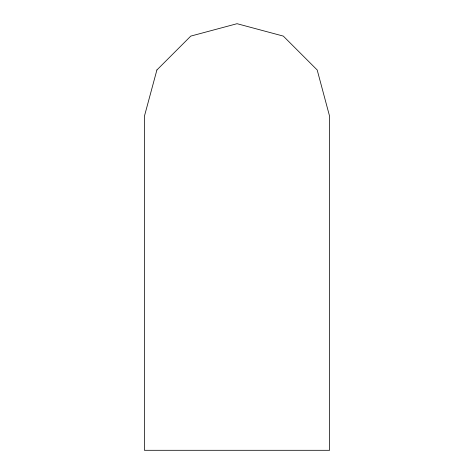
<?xml version="1.0" encoding="UTF-8"?>
<svg xmlns="http://www.w3.org/2000/svg" width="474" height="474" viewBox="0 0 474 474"><rect width="100%" height="100%" fill="white"/><g stroke="black" fill="none" stroke-linecap="round" stroke-linejoin="round"><path stroke-width="0.71" d="M156.9 69.974L144.41 116.243L144.41 450.3L329.59 450.3L329.59 116.243L317.189 69.974L283.316 36.101L237.047 23.7L190.773 36.101L156.9 69.974"/></g></svg>
